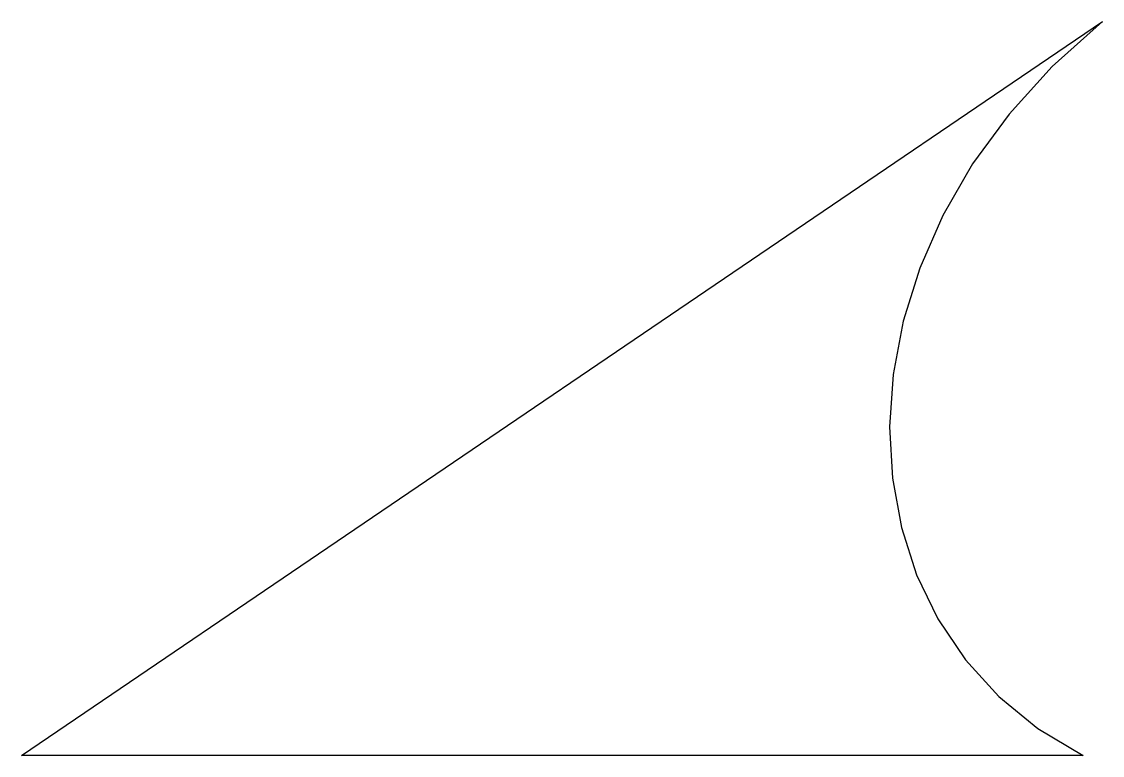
# Model space of a CAD drawing. Extents: x 0 to 52.5, y 0 to 35.6.
import ezdxf

# ---------------------------------------------------------------- set-up
doc = ezdxf.new("R2010")
doc.units = 0

msp = doc.modelspace()

# ---------------------------------------------------------------- linework, layer by layer
at = {"layer": 'Layer 1'}
for p, q in [((-0.000001, 0.000313), (52.4999, 35.6253)), ((52.4999, 35.6253), (50.065864, 33.448142)), ((50.065864, 33.448142), (47.965412, 31.135003)), ((47.965412, 31.135003), (46.19493, 28.71361)), ((46.19493, 28.71361), (44.750806, 26.211691)), ((44.750806, 26.211691), (43.629429, 23.656973)), ((43.629429, 23.656973), (42.827185, 21.077183)), ((42.827185, 21.077183), (42.340463, 18.50005)), ((42.340463, 18.50005), (42.16565, 15.9533)), ((42.16565, 15.9533), (42.299134, 13.464661)), ((42.299134, 13.464661), (42.737303, 11.061861)), ((42.737303, 11.061861), (43.476544, 8.772626)), ((43.476544, 8.772626), (44.513245, 6.624684)), ((44.513245, 6.624684), (45.843794, 4.645764)), ((45.843794, 4.645764), (47.464578, 2.863591)), ((47.464578, 2.863591), (49.371985, 1.305894)), ((49.371985, 1.305894), (51.562403, 0.0004)), ((0.000003, 0.0004), (-0.000001, 0.000313)), ((51.562403, 0.0004), (0.000003, 0.0004))]:
    msp.add_line(p, q, dxfattribs=at)

doc.saveas('drawing.dxf')
